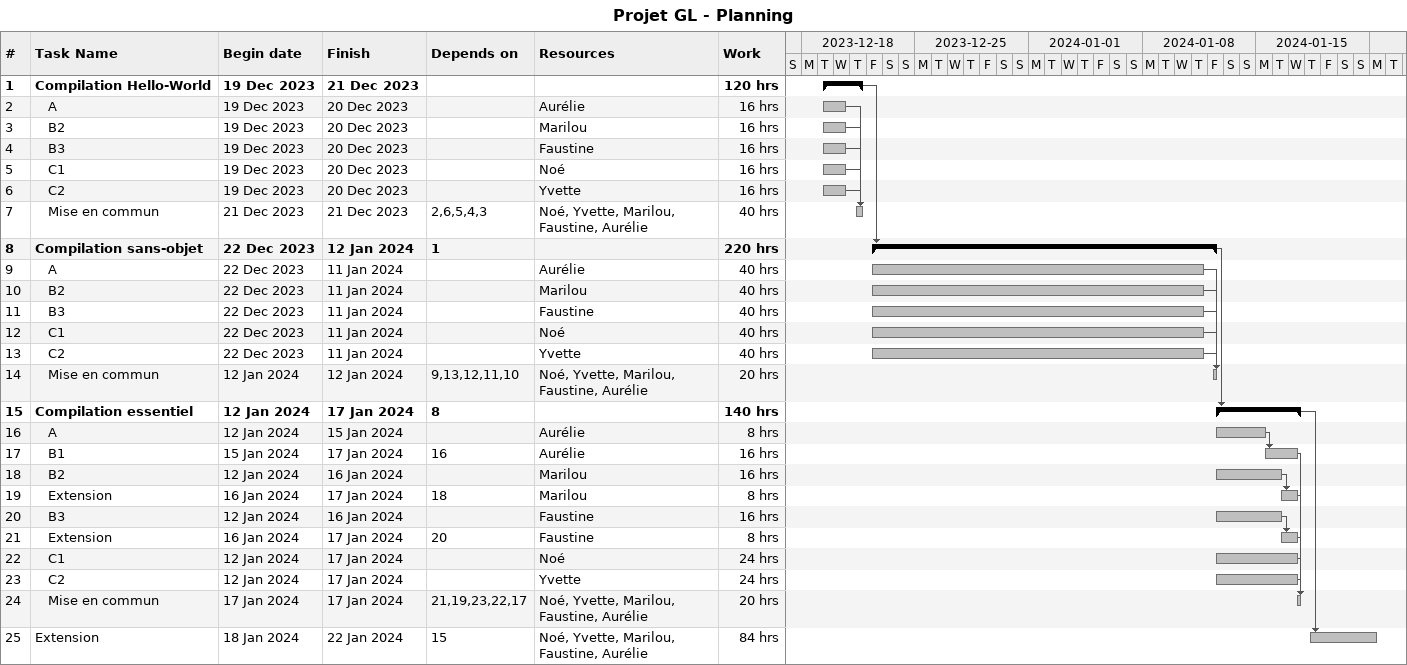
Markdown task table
Projet GL - Planning

| ID | Level | Task | Start | Finish | Predecessors | Resources | Work (h) |
|---|---|---|---|---|---|---|---|
| 1 | 1 | **Compilation Hello-World** | 2023-12-19 | 2023-12-21 |  |  | 120 |
| 2 | 2 | A | 2023-12-19 | 2023-12-20 |  | Aurélie | 16 |
| 3 | 2 | B2 | 2023-12-19 | 2023-12-20 |  | Marilou | 16 |
| 4 | 2 | B3 | 2023-12-19 | 2023-12-20 |  | Faustine | 16 |
| 5 | 2 | C1 | 2023-12-19 | 2023-12-20 |  | Noé | 16 |
| 6 | 2 | C2 | 2023-12-19 | 2023-12-20 |  | Yvette | 16 |
| 7 | 2 | Mise en commun | 2023-12-21 | 2023-12-21 | 2, 6, 5, 4, 3 | Noé, Yvette, Marilou, Faustine, Aurélie | 40 |
| 8 | 1 | **Compilation sans-objet** | 2023-12-22 | 2024-01-12 | 1 |  | 220 |
| 9 | 2 | A | 2023-12-22 | 2024-01-11 |  | Aurélie | 40 |
| 10 | 2 | B2 | 2023-12-22 | 2024-01-11 |  | Marilou | 40 |
| 11 | 2 | B3 | 2023-12-22 | 2024-01-11 |  | Faustine | 40 |
| 12 | 2 | C1 | 2023-12-22 | 2024-01-11 |  | Noé | 40 |
| 13 | 2 | C2 | 2023-12-22 | 2024-01-11 |  | Yvette | 40 |
| 14 | 2 | Mise en commun | 2024-01-12 | 2024-01-12 | 9, 13, 12, 11, 10 | Noé, Yvette, Marilou, Faustine, Aurélie | 20 |
| 15 | 1 | **Compilation essentiel** | 2024-01-12 | 2024-01-17 | 8 |  | 140 |
| 16 | 2 | A | 2024-01-12 | 2024-01-15 |  | Aurélie | 8 |
| 17 | 2 | B1 | 2024-01-15 | 2024-01-17 | 16 | Aurélie | 16 |
| 18 | 2 | B2 | 2024-01-12 | 2024-01-16 |  | Marilou | 16 |
| 19 | 2 | Extension | 2024-01-16 | 2024-01-17 | 18 | Marilou | 8 |
| 20 | 2 | B3 | 2024-01-12 | 2024-01-16 |  | Faustine | 16 |
| 21 | 2 | Extension | 2024-01-16 | 2024-01-17 | 20 | Faustine | 8 |
| 22 | 2 | C1 | 2024-01-12 | 2024-01-17 |  | Noé | 24 |
| 23 | 2 | C2 | 2024-01-12 | 2024-01-17 |  | Yvette | 24 |
| 24 | 2 | Mise en commun | 2024-01-17 | 2024-01-17 | 21, 19, 23, 22, 17 | Noé, Yvette, Marilou, Faustine, Aurélie | 20 |
| 25 | 1 | Extension | 2024-01-18 | 2024-01-22 | 15 | Noé, Yvette, Marilou, Faustine, Aurélie | 84 |
